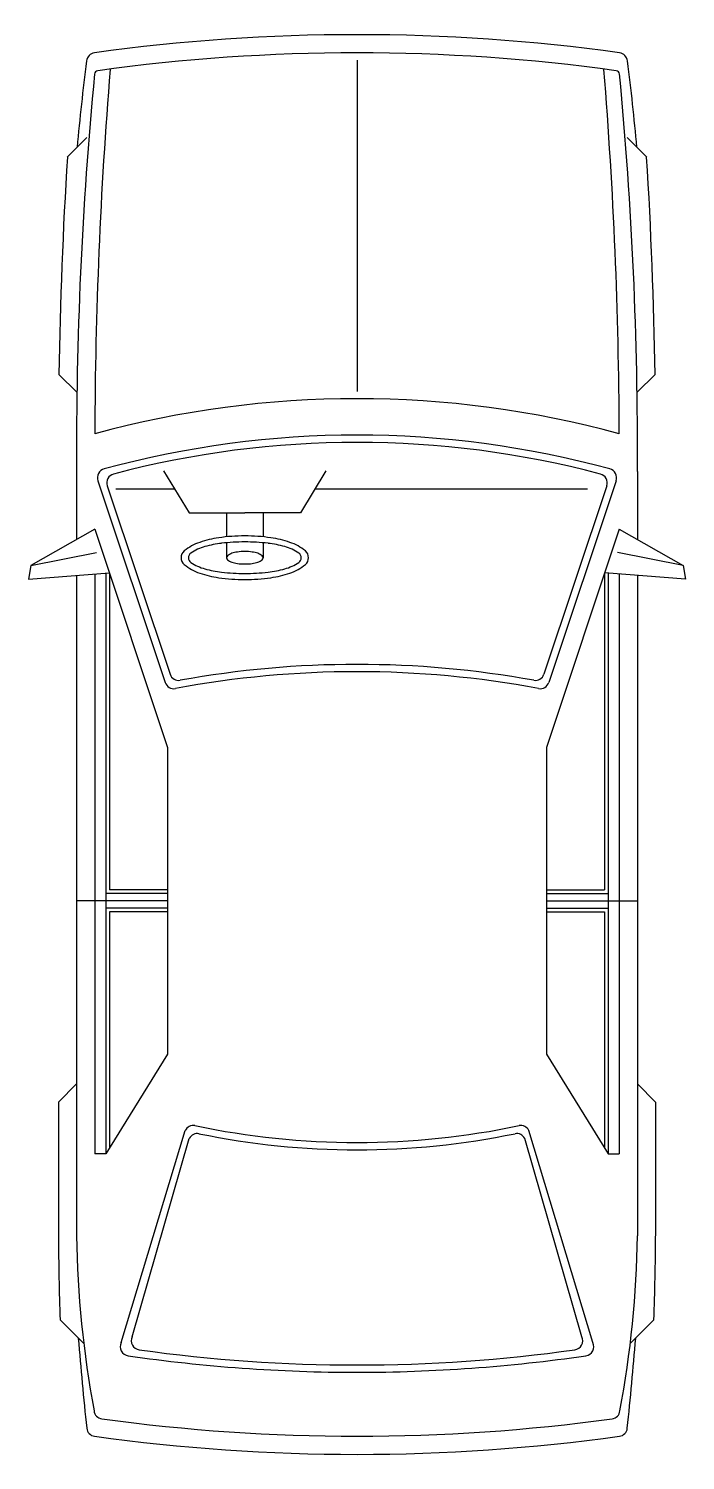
# Model space of a CAD drawing. Header units: millimetres. Extents: x -1825.94 to -1824.14, y 2083.8 to 2087.73.
import ezdxf

# ---------------------------------------------------------------- set-up
doc = ezdxf.new("R2010")
doc.units = ezdxf.units.MM
doc.header["$LTSCALE"] = 0.05

# ---------------------------------------------------------------- blocks, each defined once
blk = doc.blocks.new('A$C26A76642')
for p, q in [((1.3581, 1.6216), (1.4578, 1.7976)), ((1.4578, 1.7976), (1.4226, 1.6173)), ((1.4578, 1.7976), (1.4958, 1.8032)), ((1.4958, 1.8032), (1.4781, 1.5816)), ((0.3361, 1.697), (0.2825, 1.6434)), ((0.9332, 1.7201), (0.9825, 1.6708)), ((2.9325, 1.7216), (2.8825, 1.6716)), ((2.9325, 1.7216), (3.3, 1.7216)), ((3.5307, 1.717), (3.5959, 1.6518)), ((1.2, 1.6716), (1.3864, 1.6716)), ((1.4853, 1.6716), (3.3, 1.6716)), ((2.3792, 1.4216), (2.3792, 1.6716)), ((1.2252, 1.6132), (1.7795, 1.4284)), ((1.3581, 1.6216), (1.9581, 1.4216)), ((1.4813, 1.6216), (3.0745, 1.6216)), ((3.0745, 1.5916), (3.0745, 1.6216)), ((1.2392, 1.5874), (1.7568, 1.4149)), ((1.4781, 1.5816), (2.3492, 1.5816)), ((1.4789, 1.5916), (3.0745, 1.5916)), ((2.3492, 1.4216), (2.3492, 1.5816)), ((2.3592, 1.4216), (2.3592, 1.5916)), ((2.3992, 1.4216), (2.3992, 1.5916)), ((2.4092, 1.5816), (3.0584, 1.5816)), ((2.4092, 1.4216), (2.4092, 1.5816)), ((2.8003, 1.4216), (3.0745, 1.5916)), ((1.2476, 0.7862), (1.2476, 1.5342)), ((3.5931, 1.5492), (3.0102, 1.3733)), ((3.5768, 1.5187), (3.0325, 1.3621)), ((1.9581, 1.4216), (2.8003, 1.4216)), ((0.07, 0.9016), (0.98, 0.9016)), ((1.1983, 0.8164), (1.3133, 0.746)), ((1.3133, 0.746), (1.3133, 0.5935)), ((1.3133, 0.6435), (1.3795, 0.6435)), ((1.3959, 0.6435), (1.4369, 0.6435)), ((1.3133, 0.441), (1.3133, 0.5935)), ((1.3133, 0.5435), (1.3795, 0.5435)), ((1.3959, 0.5435), (1.4369, 0.5435)), ((1.1983, 0.3706), (1.3133, 0.441)), ((3.5768, 0.2845), (3.0325, 0.4411)), ((1.2476, 0.2392), (1.2476, 0.4007)), ((3.5931, 0.254), (3.0102, 0.4299)), ((1.2252, 0.19), (1.7795, 0.3748)), ((1.2392, 0.2158), (1.7568, 0.3883)), ((1.3581, 0.1816), (1.9581, 0.3816)), ((1.9581, 0.3816), (2.8003, 0.3816)), ((2.3492, 0.3816), (2.3492, 0.2216)), ((2.3592, 0.3816), (2.3592, 0.2116)), ((2.3792, 0.3816), (2.3792, 0.1316)), ((2.3992, 0.3816), (2.3992, 0.2116)), ((2.4092, 0.3816), (2.4092, 0.2216)), ((2.8003, 0.3816), (3.0745, 0.2116)), ((1.4958, 0), (1.4781, 0.2216)), ((1.4781, 0.2216), (2.3492, 0.2216)), ((1.4789, 0.2116), (3.0745, 0.2116)), ((2.4092, 0.2216), (3.0584, 0.2216)), ((3.0745, 0.2116), (3.0745, 0.1816)), ((0.2825, 0.1597), (0.3361, 0.1062)), ((1.3581, 0.1816), (1.4578, 0.0056)), ((1.4578, 0.0056), (1.4226, 0.1859)), ((1.4813, 0.1816), (3.0745, 0.1816)), ((0.9825, 0.1324), (0.9332, 0.083)), ((1.2, 0.1316), (1.3864, 0.1316)), ((1.4853, 0.1316), (3.3, 0.1316)), ((2.8825, 0.1316), (2.9325, 0.0816)), ((3.5959, 0.1513), (3.5307, 0.0862)), ((2.9325, 0.0816), (3.3, 0.0816)), ((1.4578, 0.0056), (1.4958, 0))]:
    blk.add_line(p, q)
for centre, radius, start, end in [((1.1375, -11.2531), 12.9748, 90.90213, 93.5413), ((3.2267, -7.7721), 9.494, 88.16536, 89.55552), ((0.8939, -4.7486), 6.4454, 95.2037, 97.32417), ((1.1428, -9.1801), 10.8519, 89.69778, 95.47175), ((3.2594, -1.1629), 2.8348, 79.4111, 89.1795), ((2.8267, -7.7721), 9.469, 83.92878, 85.43181), ((5.2557, 0.9016), 5.2557, 172.1148, 187.8852), ((0.0745, 1.6193), 0.025, 95.1626, 172.4289), ((5.2543, 0.9016), 5.2043, 172.1362, 187.8638), ((1.1375, -11.2531), 12.8748, 90.18226, 94.6429), ((0.1089, 1.6123), 0.01, 95.0135, 172.4531), ((3.734, 0.9016), 2.734, 164.7295, 195.2705), ((1.2173, 1.5895), 0.025, 71.5651, 165.3451), ((3.7778, 1.5987), 0.025, 7.4274, 84.2048), ((3.8256, 1.6189), 0.025, 7.567, 83.9288), ((-1.3554, 0.9016), 5.2554, 352.119, 7.881), ((3.734, 0.9016), 2.634, 164.7191, 195.2809), ((1.2313, 1.5637), 0.025, 71.5651, 165.7797), ((-1.3473, 0.9016), 5.1973, 352.2554, 7.7446), ((3.7272, 0.9016), 2.6072, 165.1483, 194.8517), ((3.6043, 1.5269), 0.025, 7.2712, 116.5651), ((3.588, 1.4963), 0.025, 6.9827, 116.5651), ((-0.6457, 0.9015), 4.3002, 0.0008, 7.9913), ((-0.695, 0.9015), 4.3695, 0.0009, 8.2699), ((1.7716, 1.4047), 0.025, 350.0159, 71.5651), ((4.4555, 0.9016), 2.7255, 169.7412, 190.2588), ((4.4663, 0.9016), 2.7163, 169.4188, 190.5812), ((1.7489, 1.3912), 0.025, 350.3354, 71.5651), ((3.0214, 1.3509), 0.025, 116.5651, 190.0386), ((0.8986, 0.9015), 2.1449, 0.0035, 11.9774), ((3.0437, 1.3397), 0.025, 116.5651, 189.7621), ((0.9227, 0.9015), 2.1408, 0.0033, 11.6965), ((0.8986, 0.9017), 2.1449, 348.0226, 359.9965), ((0.9227, 0.9017), 2.1408, 348.3035, 359.9967), ((-0.6457, 0.9017), 4.3002, 352.0087, 359.9992), ((-0.695, 0.9017), 4.3695, 351.7301, 359.9991), ((1.5231, 0.6733), 0.1358, 140.4532, 161.1183), ((1.4369, 0.7444), 0.0241, 90, 140.4532), ((1.4369, 0.7331), 0.0154, 90, 146.041), ((1.4369, 0.7444), 0.0241, 39.5468, 90), ((1.4369, 0.7331), 0.0154, 33.959, 90), ((1.3507, 0.6733), 0.1358, 18.8817, 39.5468), ((1.6634, 0.6253), 0.2841, 161.1183, 171.9366), ((1.5346, 0.6673), 0.1332, 146.041, 164.413), ((1.3392, 0.6673), 0.1332, 15.587, 33.959), ((1.2104, 0.6253), 0.2841, 8.0634, 18.8817), ((1.6936, 0.623), 0.2982, 164.413, 173.4088), ((1.1802, 0.623), 0.2982, 6.5912, 15.587), ((1.8878, 0.5935), 0.5108, 171.9366, 180), ((1.9486, 0.5935), 0.555, 173.4088, 180), ((1.4615, 0.6163), 0.0388, 140.4532, 161.1183), ((1.4369, 0.6366), 0.00687, 90, 140.4532), ((1.4369, 0.6366), 0.00687, 39.5468, 90), ((1.4123, 0.6163), 0.0388, 18.8817, 39.5468), ((0.9252, 0.5935), 0.555, 0, 6.5912), ((0.986, 0.5935), 0.5108, 0, 8.0634), ((1.8878, 0.5935), 0.5108, 180, 188.0634), ((1.9486, 0.5935), 0.555, 180, 186.5912), ((1.5657, 0.5935), 0.1459, 171.9366, 180), ((1.5657, 0.5935), 0.1459, 180, 188.0634), ((1.5016, 0.6026), 0.0812, 161.1183, 171.9366), ((1.3722, 0.6026), 0.0812, 8.0634, 18.8817), ((1.3081, 0.5935), 0.1459, 0, 8.0634), ((1.3081, 0.5935), 0.1459, 351.9366, 360), ((0.9252, 0.5935), 0.555, 353.4088, 0), ((0.986, 0.5935), 0.5108, 351.9366, 0), ((1.5016, 0.5844), 0.0812, 188.0634, 198.8817), ((1.4615, 0.5707), 0.0388, 198.8817, 219.5468), ((1.4123, 0.5707), 0.0388, 320.4532, 341.1183), ((1.3722, 0.5844), 0.0812, 341.1183, 351.9366), ((1.6634, 0.5617), 0.2841, 188.0634, 198.8817), ((1.6936, 0.564), 0.2982, 186.5912, 195.587), ((1.4369, 0.5504), 0.00687, 219.5468, 270), ((1.4369, 0.5504), 0.00687, 270, 320.4532), ((1.1802, 0.564), 0.2982, 344.413, 353.4088), ((1.2104, 0.5617), 0.2841, 341.1183, 351.9366), ((1.5346, 0.5197), 0.1332, 195.587, 213.959), ((1.3392, 0.5197), 0.1332, 326.041, 344.413), ((1.5231, 0.5137), 0.1358, 198.8817, 219.5468), ((1.4369, 0.4539), 0.0154, 213.959, 270), ((1.4369, 0.4539), 0.0154, 270, 326.041), ((1.3507, 0.5137), 0.1358, 320.4532, 341.1183), ((3.0214, 0.4523), 0.025, 169.9614, 243.4349), ((3.0437, 0.4635), 0.025, 170.2379, 243.4349), ((1.4369, 0.4425), 0.0241, 219.5468, 270), ((1.4369, 0.4425), 0.0241, 270, 320.4532), ((1.7489, 0.412), 0.025, 288.4349, 9.6646), ((1.7716, 0.3985), 0.025, 288.4349, 9.9841), ((3.588, 0.3069), 0.025, 243.4349, 353.0173), ((3.6043, 0.2763), 0.025, 243.4349, 352.7288), ((1.1375, 13.0563), 12.8748, 265.3571, 269.81774), ((1.2173, 0.2137), 0.025, 194.6549, 288.4349), ((1.2313, 0.2395), 0.025, 194.2203, 288.4349), ((3.7778, 0.2044), 0.025, 275.7952, 352.5726), ((0.0745, 0.1839), 0.025, 187.5711, 264.8374), ((0.8939, 6.5518), 6.4454, 262.67583, 264.7963), ((0.1089, 0.1909), 0.01, 187.5469, 264.9865), ((1.1428, 10.9833), 10.8519, 264.52825, 270.30222), ((3.2594, 2.9661), 2.8348, 270.8205, 280.5889), ((2.8267, 9.5753), 9.469, 274.56819, 276.07122), ((3.8256, 0.1843), 0.025, 276.0712, 352.433), ((1.1375, 13.0563), 12.9748, 266.4587, 269.09787), ((3.2267, 9.5753), 9.494, 270.44448, 271.83464)]:
    blk.add_arc(centre, radius, start, end)

msp = doc.modelspace()

# ---------------------------------------------------------------- block references
at = {"rotation": 270}
msp.add_blockref('A$C26A76642', (-1825.9412, 2087.7123), dxfattribs=at)

doc.saveas('drawing.dxf')
